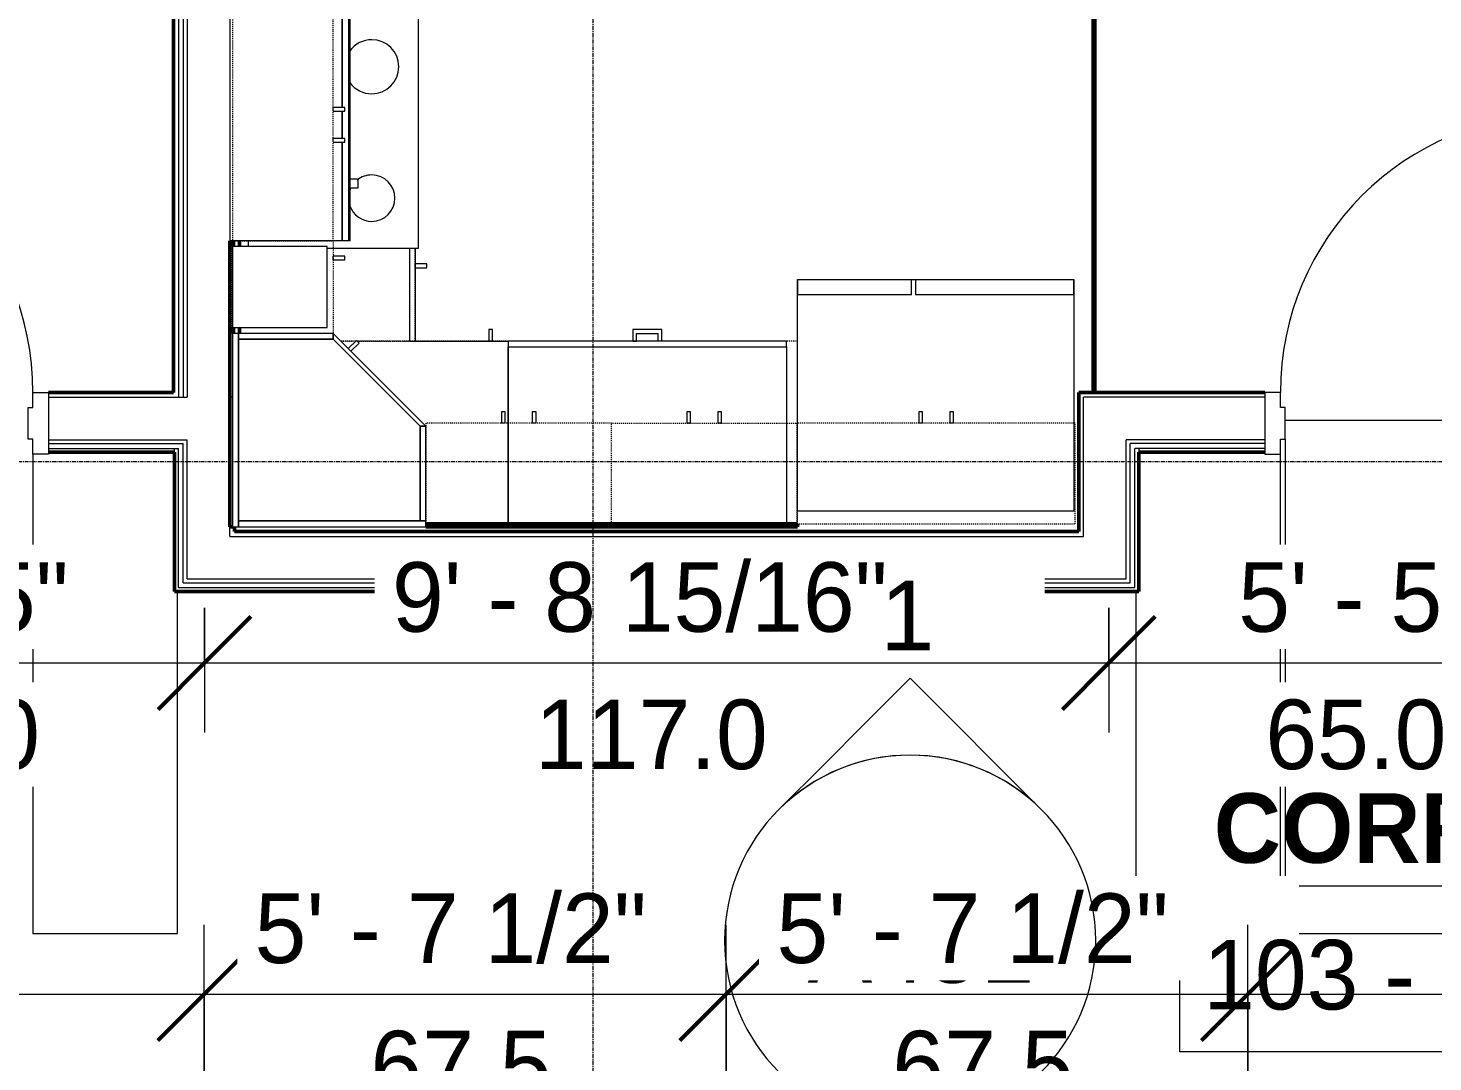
# Model space of a CAD drawing. Header units: inches. Extents: x -4266 to -1814, y 9706 to 12441.
# Drawn here: x -3227.4 to -3045.7, y 10389.6 to 10523.3 of the extents above; entities that cross this region are included whole.
import ezdxf

# ---------------------------------------------------------------- set-up
doc = ezdxf.new("R2010")
doc.units = ezdxf.units.IN
doc.header["$MEASUREMENT"] = 0
doc.linetypes.add('Dash', pattern=[0.25, 0.125, -0.125])
doc.linetypes.add('Grid Line 1_2_', pattern=[0.875, 0.5, -0.125, 0.125, -0.125])
for name, color, linetype, lineweight in [('A-ANNO-DIMS', 211, 'Continuous', 9), ('A-ANNO-DIMS-96', 211, 'Continuous', 9), ('A-AREA-1', 90, 'Continuous', 70), ('A-AREA-IDEN', 2, 'Continuous', 9), ('A-DOOR-8', 31, 'Continuous', 9), ('A-DOOR-FRAM', 31, 'Continuous', 20), ('A-FLOR', 192, 'Continuous', 13), ('A-WALL', 113, 'Continuous', 13), ('A-WALL-3', 250, 'Continuous', 50), ('G-ANNO-SYMB-2', 111, 'Continuous', 9), ('I-WALL-3', 2, 'Continuous', 50), ('Q-CASE', 31, 'Continuous', 9), ('Q-CASE-2', 7, 'Continuous', 9), ('Q-CASE-4', 7, 'Dash', 9), ('Q-CASE-HDLN-1', 7, 'Dash', 9), ('Q-SPCQ-2', 7, 'Continuous', 9), ('S-GRID-1', 1, 'Grid Line 1_2_', 9)]:
    doc.layers.add(name, color=color, linetype=linetype, lineweight=lineweight)
doc.styles.add('Arial_1', font='arial.ttf', dxfattribs={"height": 9})
doc.styles.add('Century Gothic', font='ufonts.com_century-gothic.ttf', dxfattribs={"height": 9})
doc.styles.add('Century Gothic_B', font='GOTHICB.TTF', dxfattribs={"height": 9})
doc.dimstyles.new('OD__1_16__Tol__', dxfattribs={"dimscale": 12, "dimtxt": 9.397514, "dimasz": 1, "dimexe": 0.75, "dimexo": 0.5, "dimgap": 0.125, "dimtad": 1, "dimdec": 4, "dimrnd": 0.0625, "dimzin": 3, "dimdsep": 46, "dimlunit": 4, "dimtxsty": 'Century Gothic', "dimblk1": 'OBLIQUE', "dimblk2": 'OBLIQUE', "dimsah": 1, "dimcen": 0.09, "dimdle": 0.75, "dimazin": 0, "dimtfac": 1, "dimtdec": 4, "dimtix": 1, "dimtmove": 0, "dimatfit": 3, "dimfxl": 1, "dimtvp": 1, "dimtfill": 1, "dimfrac": 2, "dimtolj": 1, "dimtzin": 0, "dimarcsym": 2})

# ---------------------------------------------------------------- blocks, each defined once
blk = doc.blocks.new('DIMBLOCK49-FLOOR PLAN - 1ST FLOOR')
at = {"layer": 'A-ANNO-DIMS-96'}
for p, q in [((-3414.42, 10383.29), (-3414.42, 10407.31)), ((-3204.62, 10383.29), (-3204.62, 10407.31)), ((-3414.42, 10398.31), (-3204.62, 10398.31)), ((-3414.42, 10398.31), (-3414.42, 10383.29)), ((-3204.62, 10398.31), (-3204.62, 10383.29))]:
    blk.add_line(p, q, dxfattribs=at)
at = {"layer": 'A-ANNO-DIMS-96', "lineweight": 50}
for p, q in [((-3414.42, 10398.31), (-3408.42, 10404.31)), ((-3204.62, 10398.31), (-3198.62, 10404.31)), ((-3414.42, 10398.31), (-3420.42, 10392.31)), ((-3204.62, 10398.31), (-3210.62, 10392.31))]:
    blk.add_line(p, q, dxfattribs=at)
at = {"layer": 'A-ANNO-DIMS-96', "color": 0, "char_height": 9, "attachment_point": 1, "line_spacing_factor": 0.984502, "style": 'Century Gothic', "bg_fill": 3, "box_fill_scale": 1.25, "bg_fill_color": 256, "bg_fill_true_color": 13158600, "bg_fill_transparency": 0}
for s, insert, width in [('17\' - 5 13/16"', (-3347.26, 10411.35), 90.5741), ('209.8', (-3325.26, 10393.58), 37.7691)]:
    blk.add_mtext(s, dxfattribs=dict(at, insert=insert, width=width))
blk = doc.blocks.new('_Oblique')
at = {"color": 0, "linetype": 'ByBlock', "lineweight": -2}
blk.add_line((-0.5, -0.5), (0.5, 0.5), dxfattribs=at)
blk = doc.blocks.new('DIMBLOCK50-FLOOR PLAN - 1ST FLOOR')
at = {"layer": 'A-ANNO-DIMS-96'}
for p, q in [((-3204.62, 10383.29), (-3204.62, 10407.31)), ((-3137.12, 10365.29), (-3137.12, 10407.31)), ((-3204.62, 10398.31), (-3137.12, 10398.31)), ((-3204.62, 10398.31), (-3204.62, 10383.29)), ((-3137.12, 10398.31), (-3137.12, 10365.29))]:
    blk.add_line(p, q, dxfattribs=at)
at = {"layer": 'A-ANNO-DIMS-96', "lineweight": 50}
for p, q in [((-3204.62, 10398.31), (-3198.62, 10404.31)), ((-3137.12, 10398.31), (-3131.12, 10404.31)), ((-3204.62, 10398.31), (-3210.62, 10392.31)), ((-3137.12, 10398.31), (-3143.12, 10392.31))]:
    blk.add_line(p, q, dxfattribs=at)
at = {"layer": 'A-ANNO-DIMS-96', "color": 0, "insert": (-3183.11, 10393.58), "char_height": 9, "width": 29.356, "attachment_point": 1, "line_spacing_factor": 0.984502, "style": 'Century Gothic', "bg_fill": 3, "box_fill_scale": 1.25, "bg_fill_color": 256, "bg_fill_true_color": 13158600, "bg_fill_transparency": 0}
blk.add_mtext('67.5', dxfattribs=at)
at = {"layer": 'A-ANNO-DIMS-96', "color": 0, "insert": (-3198.1, 10411.35), "char_height": 9, "width": 65.3351, "attachment_point": 1, "line_spacing_factor": 0.984502, "style": 'Century Gothic', "bg_fill": 3, "box_fill_scale": 1.25, "bg_fill_color": 256, "bg_fill_true_color": 13158600, "bg_fill_transparency": 0}
blk.add_mtext('5\' - 7 1/2"', dxfattribs=at)
blk = doc.blocks.new('DIMBLOCK51-FLOOR PLAN - 1ST FLOOR')
at = {"layer": 'A-ANNO-DIMS-96'}
for p, q in [((-3137.12, 10365.29), (-3137.12, 10407.31)), ((-3069.62, 10383.29), (-3069.62, 10407.31)), ((-3137.12, 10398.31), (-3069.62, 10398.31)), ((-3137.12, 10398.31), (-3137.12, 10365.29)), ((-3069.62, 10398.31), (-3069.62, 10383.29))]:
    blk.add_line(p, q, dxfattribs=at)
at = {"layer": 'A-ANNO-DIMS-96', "lineweight": 50}
for p, q in [((-3137.12, 10398.31), (-3131.12, 10404.31)), ((-3069.62, 10398.31), (-3063.62, 10404.31)), ((-3137.12, 10398.31), (-3143.12, 10392.31)), ((-3069.62, 10398.31), (-3075.62, 10392.31))]:
    blk.add_line(p, q, dxfattribs=at)
at = {"layer": 'A-ANNO-DIMS-96', "color": 0, "insert": (-3115.61, 10393.58), "char_height": 9, "width": 29.356, "attachment_point": 1, "line_spacing_factor": 0.984502, "style": 'Century Gothic', "bg_fill": 3, "box_fill_scale": 1.25, "bg_fill_color": 256, "bg_fill_true_color": 13158600, "bg_fill_transparency": 0}
blk.add_mtext('67.5', dxfattribs=at)
at = {"layer": 'A-ANNO-DIMS-96', "color": 0, "insert": (-3130.6, 10411.35), "char_height": 9, "width": 65.3351, "attachment_point": 1, "line_spacing_factor": 0.984502, "style": 'Century Gothic', "bg_fill": 3, "box_fill_scale": 1.25, "bg_fill_color": 256, "bg_fill_true_color": 13158600, "bg_fill_transparency": 0}
blk.add_mtext('5\' - 7 1/2"', dxfattribs=at)
blk = doc.blocks.new('DIMBLOCK52-FLOOR PLAN - 1ST FLOOR')
at = {"layer": 'A-ANNO-DIMS-96'}
for p, q in [((-3069.62, 10383.29), (-3069.62, 10407.31)), ((-2935.52, 10383.29), (-2935.52, 10407.31)), ((-3069.62, 10398.31), (-2935.52, 10398.31)), ((-3069.62, 10398.31), (-3069.62, 10383.29)), ((-2935.52, 10398.31), (-2935.52, 10383.29))]:
    blk.add_line(p, q, dxfattribs=at)
at = {"layer": 'A-ANNO-DIMS-96', "lineweight": 50}
for p, q in [((-3069.62, 10398.31), (-3063.62, 10404.31)), ((-2935.52, 10398.31), (-2929.52, 10404.31)), ((-3069.62, 10398.31), (-3075.62, 10392.31)), ((-2935.52, 10398.31), (-2941.52, 10392.31))]:
    blk.add_line(p, q, dxfattribs=at)
at = {"layer": 'A-ANNO-DIMS-96', "color": 0, "char_height": 9, "attachment_point": 1, "line_spacing_factor": 0.984502, "style": 'Century Gothic', "bg_fill": 3, "box_fill_scale": 1.25, "bg_fill_color": 256, "bg_fill_true_color": 13158600, "bg_fill_transparency": 0}
for s, insert, width in [('11\' - 2 1/8"', (-3033.3, 10411.35), 73.7481), ('134.1', (-3018.31, 10393.58), 37.7691)]:
    blk.add_mtext(s, dxfattribs=dict(at, insert=insert, width=width))
blk = doc.blocks.new('DIMBLOCK60-FLOOR PLAN - 1ST FLOOR')
at = {"layer": 'A-ANNO-DIMS-96'}
for p, q in [((-3269.55, 10448.29), (-3269.55, 10432.16)), ((-3269.55, 10441.16), (-3269.55, 10448.29)), ((-3204.57, 10448.29), (-3204.57, 10432.16)), ((-3204.57, 10441.16), (-3204.57, 10448.29)), ((-3269.55, 10441.16), (-3204.57, 10441.16))]:
    blk.add_line(p, q, dxfattribs=at)
at = {"layer": 'A-ANNO-DIMS-96', "lineweight": 50}
for p, q in [((-3269.55, 10441.16), (-3263.55, 10447.16)), ((-3204.57, 10441.16), (-3198.57, 10447.16)), ((-3269.55, 10441.16), (-3275.55, 10435.16)), ((-3204.57, 10441.16), (-3210.57, 10435.16))]:
    blk.add_line(p, q, dxfattribs=at)
at = {"layer": 'A-ANNO-DIMS-96', "color": 0, "char_height": 9, "attachment_point": 1, "line_spacing_factor": 0.984502, "style": 'Century Gothic', "bg_fill": 3, "box_fill_scale": 1.25, "bg_fill_color": 256, "bg_fill_true_color": 13158600, "bg_fill_transparency": 0}
for s, insert, width in [('5\' - 5"', (-3252.8, 10454.2), 37.7691), ('65.0', (-3249.29, 10436.43), 29.356)]:
    blk.add_mtext(s, dxfattribs=dict(at, insert=insert, width=width))
blk = doc.blocks.new('DIMBLOCK61-FLOOR PLAN - 1ST FLOOR')
at = {"layer": 'A-ANNO-DIMS-96'}
for p, q in [((-3204.57, 10448.29), (-3204.57, 10432.16)), ((-3204.57, 10441.16), (-3204.57, 10448.29)), ((-3087.62, 10448.29), (-3087.62, 10432.16)), ((-3087.62, 10441.16), (-3087.62, 10448.29)), ((-3204.57, 10441.16), (-3087.62, 10441.16))]:
    blk.add_line(p, q, dxfattribs=at)
at = {"layer": 'A-ANNO-DIMS-96', "lineweight": 50}
for p, q in [((-3204.57, 10441.16), (-3198.57, 10447.16)), ((-3087.62, 10441.16), (-3081.62, 10447.16)), ((-3204.57, 10441.16), (-3210.57, 10435.16)), ((-3087.62, 10441.16), (-3093.62, 10435.16))]:
    blk.add_line(p, q, dxfattribs=at)
at = {"layer": 'A-ANNO-DIMS-96', "color": 0, "char_height": 9, "attachment_point": 1, "line_spacing_factor": 0.984502, "style": 'Century Gothic', "bg_fill": 3, "box_fill_scale": 1.25, "bg_fill_color": 256, "bg_fill_true_color": 13158600, "bg_fill_transparency": 0}
for s, insert, width in [('9\' - 8 15/16"', (-3180.33, 10454.2), 82.1611), ('117.0', (-3161.84, 10436.43), 37.7691)]:
    blk.add_mtext(s, dxfattribs=dict(at, insert=insert, width=width))
blk = doc.blocks.new('DIMBLOCK62-FLOOR PLAN - 1ST FLOOR')
at = {"layer": 'A-ANNO-DIMS-96'}
for p, q in [((-3087.62, 10448.29), (-3087.62, 10432.16)), ((-3087.62, 10441.16), (-3087.62, 10448.29)), ((-3022.65, 10448.29), (-3022.65, 10432.16)), ((-3022.65, 10441.16), (-3022.65, 10448.29)), ((-3087.62, 10441.16), (-3022.65, 10441.16))]:
    blk.add_line(p, q, dxfattribs=at)
at = {"layer": 'A-ANNO-DIMS-96', "lineweight": 50}
for p, q in [((-3087.62, 10441.16), (-3081.62, 10447.16)), ((-3022.65, 10441.16), (-3016.65, 10447.16)), ((-3087.62, 10441.16), (-3093.62, 10435.16)), ((-3022.65, 10441.16), (-3028.65, 10435.16))]:
    blk.add_line(p, q, dxfattribs=at)
at = {"layer": 'A-ANNO-DIMS-96', "color": 0, "char_height": 9, "attachment_point": 1, "line_spacing_factor": 0.984502, "style": 'Century Gothic', "bg_fill": 3, "box_fill_scale": 1.25, "bg_fill_color": 256, "bg_fill_true_color": 13158600, "bg_fill_transparency": 0}
for s, insert, width in [('5\' - 5"', (-3070.87, 10454.2), 37.7691), ('65.0', (-3067.37, 10436.43), 29.356)]:
    blk.add_mtext(s, dxfattribs=dict(at, insert=insert, width=width))

msp = doc.modelspace()

# ---------------------------------------------------------------- linework, layer by layer
at = {"layer": 'A-AREA-1'}
msp.add_line((-3089.55239, 10562.9144), (-3089.55239, 10476.1644), dxfattribs=at)
at = {"layer": 'A-AREA-IDEN', "flags": 128}
msp.add_lwpolyline([(-3078.41985, 10412.34087), (-3002.91434, 10412.34087), (-3002.91434, 10390.8448), (-3078.41985, 10390.8448)], close=True, dxfattribs=at)
at = {"layer": 'A-DOOR-8'}
for centre, start, end in [((-3262.77374, 10476.1644), 0, 90), ((-3029.42374, 10476.1644), 90, 180)]:
    msp.add_arc(centre, 36, start, end, dxfattribs=at)
at = {"layer": 'A-DOOR-FRAM'}
for p, q in [((-3226.77374, 10474.2269), (-3226.77374, 10476.1644)), ((-3226.77374, 10476.1644), (-3224.77374, 10476.1644)), ((-3224.77374, 10476.1644), (-3224.77374, 10468.1644)), ((-3065.42374, 10476.1644), (-3067.42374, 10476.1644)), ((-3067.42374, 10476.1644), (-3067.42374, 10468.1644)), ((-3065.42374, 10474.2269), (-3065.42374, 10476.1644)), ((-3227.39874, 10474.2269), (-3226.77374, 10474.2269)), ((-3227.39874, 10470.1019), (-3227.39874, 10474.2269)), ((-3064.79874, 10474.2269), (-3065.42374, 10474.2269)), ((-3064.79874, 10470.1019), (-3064.79874, 10474.2269)), ((-3226.77374, 10470.1019), (-3227.39874, 10470.1019)), ((-3226.77374, 10468.1644), (-3226.77374, 10470.1019)), ((-3065.42374, 10468.1644), (-3065.42374, 10470.1019)), ((-3065.42374, 10470.1019), (-3064.79874, 10470.1019)), ((-3224.77374, 10468.1644), (-3226.77374, 10468.1644)), ((-3067.42374, 10468.1644), (-3065.42374, 10468.1644))]:
    msp.add_line(p, q, dxfattribs=at)
at = {"layer": 'A-FLOR'}
for p, q in [((-3030.04874, 10472.5394), (-3064.79874, 10472.5394)), ((-3064.79874, 10470.1019), (-3064.79874, 10406.1894)), ((-3226.77374, 10468.1644), (-3226.77374, 10406.1894)), ((-3065.42374, 10406.1894), (-3065.42374, 10468.1644)), ((-3208.07374, 10406.1894), (-3208.07374, 10450.4144)), ((-3084.12374, 10450.4144), (-3084.12374, 10406.1894)), ((-3226.77374, 10406.1894), (-3208.07374, 10406.1894)), ((-3084.12374, 10406.1894), (-3065.42374, 10406.1894)), ((-3064.79874, 10406.1894), (-3026.14874, 10406.1894))]:
    msp.add_line(p, q, dxfattribs=at)
at = {"layer": 'A-WALL'}
for p, q in [((-3207.32374, 10813.4894), (-3207.32374, 10475.5394)), ((-3206.82374, 10813.4894), (-3206.82374, 10475.5394)), ((-3207.94874, 10719.09966), (-3207.94874, 10475.5394)), ((-3201.32374, 10495.7894), (-3201.32374, 10475.5394)), ((-3200.69874, 10495.7894), (-3200.69874, 10495.0394)), ((-3200.69874, 10484.5394), (-3200.69874, 10483.7894)), ((-3224.77374, 10475.5394), (-3206.82374, 10475.5394)), ((-3200.94874, 10475.5394), (-3201.32374, 10475.5394)), ((-3201.32374, 10457.5394), (-3201.32374, 10475.5394)), ((-3067.42374, 10475.5394), (-3090.87374, 10475.5394)), ((-3090.87374, 10457.5394), (-3090.87374, 10475.5394)), ((-3224.77374, 10470.0394), (-3206.82374, 10470.0394)), ((-3206.82374, 10452.0394), (-3206.82374, 10470.0394)), ((-3067.42374, 10470.0394), (-3085.37374, 10470.0394)), ((-3085.37374, 10452.0394), (-3085.37374, 10470.0394)), ((-3224.77374, 10469.5394), (-3207.32374, 10469.5394)), ((-3224.77374, 10468.9144), (-3207.94874, 10468.9144)), ((-3208.44874, 10468.4144), (-3208.44874, 10468.9144)), ((-3207.94874, 10450.9144), (-3207.94874, 10468.9144)), ((-3207.32374, 10451.5394), (-3207.32374, 10469.5394)), ((-3067.42374, 10469.5394), (-3084.87374, 10469.5394)), ((-3084.87374, 10451.5394), (-3084.87374, 10469.5394)), ((-3067.42374, 10468.9144), (-3084.24874, 10468.9144)), ((-3084.24874, 10450.9144), (-3084.24874, 10468.9144)), ((-3083.74874, 10468.9144), (-3083.74874, 10468.4144)), ((-3201.32374, 10457.5394), (-3090.87374, 10457.5394)), ((-3207.32374, 10451.5394), (-3084.87374, 10451.5394)), ((-3206.82374, 10452.0394), (-3085.37374, 10452.0394)), ((-3207.94874, 10450.9144), (-3084.24874, 10450.9144))]:
    msp.add_line(p, q, dxfattribs=at)
at = {"layer": 'A-WALL-3'}
for p, q in [((-3201.32374, 10495.7894), (-3201.32374, 10458.7894)), ((-3200.94874, 10495.0394), (-3200.94874, 10495.7894)), ((-3200.94874, 10483.7894), (-3200.94874, 10484.5394)), ((-3201.32374, 10458.7894), (-3200.94874, 10458.7894)), ((-3127.87374, 10459.1644), (-3175.94874, 10459.1644)), ((-3175.94874, 10458.7894), (-3127.87374, 10458.7894)), ((-3127.87374, 10458.7894), (-3127.87374, 10459.1644))]:
    msp.add_line(p, q, dxfattribs=at)
at = {"layer": 'I-WALL-3'}
for p, q in [((-3208.57374, 10719.09966), (-3208.57374, 10476.1644)), ((-3200.07374, 10495.0394), (-3200.07374, 10495.7894)), ((-3200.07374, 10483.7894), (-3200.07374, 10484.5394)), ((-3208.57374, 10476.1644), (-3224.77374, 10476.1644)), ((-3067.42374, 10476.1644), (-3091.49874, 10476.1644)), ((-3091.49874, 10476.1644), (-3091.49874, 10458.1644)), ((-3224.77374, 10468.4144), (-3208.44874, 10468.4144)), ((-3208.44874, 10468.4144), (-3208.44874, 10450.4144)), ((-3083.74874, 10468.4144), (-3067.42374, 10468.4144)), ((-3083.74874, 10450.4144), (-3083.74874, 10468.4144)), ((-3200.69874, 10458.1644), (-3200.69874, 10458.7894)), ((-3091.49874, 10458.1644), (-3200.69874, 10458.1644)), ((-3208.44874, 10450.4144), (-3083.74874, 10450.4144))]:
    msp.add_line(p, q, dxfattribs=at)
at = {"layer": 'Q-CASE'}
for p, q in [((-3175.94874, 10471.7894), (-3187.94874, 10483.7894)), ((-3187.94874, 10483.7894), (-3187.94874, 10483.0394)), ((-3187.94874, 10483.0394), (-3176.69874, 10471.7894)), ((-3176.69874, 10471.7894), (-3175.94874, 10471.7894))]:
    msp.add_line(p, q, dxfattribs=at)
at = {"layer": 'Q-CASE-2'}
for p, q in [((-3201.32374, 10525.67129), (-3201.32374, 10495.7894)), ((-3186.83555, 10525.67129), (-3186.83555, 10513.02784)), ((-3186.71744, 10513.02784), (-3186.71744, 10525.67129)), ((-3185.93004, 10495.7894), (-3185.93004, 10525.67129)), ((-3185.7244, 10495.7894), (-3185.7244, 10525.67129)), ((-3187.94874, 10512.5394), (-3187.94874, 10513.02784)), ((-3186.44948, 10513.02784), (-3187.94874, 10513.02784)), ((-3187.94874, 10512.5394), (-3186.44948, 10512.5394)), ((-3186.83555, 10512.5394), (-3186.83555, 10509.02784)), ((-3186.71744, 10509.02784), (-3186.71744, 10512.5394)), ((-3186.44948, 10512.5394), (-3186.44948, 10513.02784)), ((-3187.94874, 10508.5394), (-3187.94874, 10509.02784)), ((-3186.44948, 10509.02784), (-3187.94874, 10509.02784)), ((-3187.94874, 10508.5394), (-3186.44948, 10508.5394)), ((-3186.83555, 10508.5394), (-3186.83555, 10495.7894)), ((-3186.71744, 10495.7894), (-3186.71744, 10508.5394)), ((-3186.44948, 10508.5394), (-3186.44948, 10509.02784)), ((-3185.68896, 10503.78152), (-3184.77376, 10503.78152)), ((-3184.77376, 10502.58941), (-3185.68896, 10502.58941)), ((-3184.72459, 10502.58941), (-3184.72459, 10503.78152)), ((-3186.83555, 10495.7894), (-3201.32374, 10495.7894)), ((-3185.93004, 10495.7894), (-3186.71744, 10495.7894)), ((-3185.7244, 10495.7894), (-3185.93004, 10495.7894)), ((-3188.69874, 10495.0394), (-3200.94874, 10495.0394)), ((-3200.94874, 10495.0394), (-3200.94874, 10484.5394)), ((-3188.69874, 10484.5394), (-3188.69874, 10495.0394)), ((-3187.94874, 10493.30095), (-3187.94874, 10493.7894)), ((-3186.44948, 10493.7894), (-3187.94874, 10493.7894)), ((-3187.94874, 10493.30095), (-3186.44948, 10493.30095)), ((-3186.44948, 10493.30095), (-3186.44948, 10493.7894)), ((-3178.07374, 10494.7894), (-3178.07374, 10482.7894)), ((-3177.32374, 10494.7894), (-3177.32374, 10482.7894)), ((-3177.32374, 10492.2894), (-3177.32374, 10492.77784)), ((-3175.82448, 10492.77784), (-3177.32374, 10492.77784)), ((-3177.32374, 10492.2894), (-3175.82448, 10492.2894)), ((-3175.82448, 10492.2894), (-3175.82448, 10492.77784)), ((-3200.94874, 10484.5394), (-3188.69874, 10484.5394)), ((-3167.32374, 10484.28459), (-3167.81218, 10484.28459)), ((-3167.81218, 10484.28459), (-3167.81218, 10482.78534)), ((-3167.32374, 10482.78534), (-3167.32374, 10484.28459)), ((-3145.44874, 10484.2894), (-3149.19874, 10484.2894)), ((-3149.19874, 10484.2894), (-3149.19874, 10482.7894)), ((-3145.44874, 10482.7894), (-3145.44874, 10484.2894)), ((-3200.19874, 10483.7894), (-3200.94874, 10483.7894)), ((-3200.94874, 10483.7894), (-3200.94874, 10458.7894)), ((-3187.94874, 10483.7894), (-3200.19874, 10483.7894)), ((-3200.19874, 10483.7894), (-3200.19874, 10483.0394)), ((-3200.19874, 10458.7894), (-3200.19874, 10483.7894)), ((-3187.94874, 10483.0394), (-3200.19874, 10483.0394)), ((-3200.19874, 10483.0394), (-3200.19874, 10459.5394)), ((-3200.19874, 10483.0394), (-3187.94874, 10483.0394)), ((-3187.94874, 10483.0394), (-3187.94874, 10483.7894)), ((-3176.69874, 10471.7894), (-3187.94874, 10483.0394)), ((-3184.93589, 10482.89682), (-3185.99602, 10481.83668)), ((-3185.65064, 10481.4913), (-3184.59051, 10482.55143)), ((-3184.59051, 10482.55143), (-3184.93589, 10482.89682)), ((-3178.07374, 10482.7894), (-3165.32374, 10482.7894)), ((-3178.07374, 10482.7894), (-3177.32374, 10482.7894)), ((-3177.32374, 10482.7894), (-3165.32374, 10482.7894)), ((-3167.32374, 10482.78534), (-3167.81218, 10482.78534)), ((-3165.32374, 10482.7894), (-3165.32374, 10459.1644)), ((-3165.32374, 10482.7894), (-3165.32374, 10482.0394)), ((-3129.32374, 10482.7894), (-3165.32374, 10482.7894)), ((-3149.19874, 10482.7894), (-3148.69936, 10482.7894)), ((-3148.69936, 10483.79002), (-3145.94811, 10483.79002)), ((-3148.69936, 10482.7894), (-3148.69936, 10483.79002)), ((-3145.94811, 10483.79002), (-3145.94811, 10482.7894)), ((-3145.44874, 10482.7894), (-3145.94811, 10482.7894)), ((-3129.32374, 10482.0394), (-3129.32374, 10482.7894)), ((-3165.32374, 10459.1644), (-3165.32374, 10482.0394)), ((-3165.32374, 10482.0394), (-3129.32374, 10482.0394)), ((-3129.32374, 10482.0394), (-3129.32374, 10459.1644)), ((-3165.69874, 10473.66365), (-3166.18718, 10473.66365)), ((-3166.18718, 10473.66365), (-3166.18718, 10472.1644)), ((-3165.69874, 10472.1644), (-3165.69874, 10473.66365)), ((-3161.69874, 10473.66365), (-3162.18718, 10473.66365)), ((-3162.18718, 10473.66365), (-3162.18718, 10472.1644)), ((-3161.69874, 10472.1644), (-3161.69874, 10473.66365)), ((-3141.71029, 10473.66365), (-3142.19874, 10473.66365)), ((-3142.19874, 10473.66365), (-3142.19874, 10472.1644)), ((-3141.71029, 10472.1644), (-3141.71029, 10473.66365)), ((-3137.71029, 10473.66365), (-3138.19874, 10473.66365)), ((-3138.19874, 10473.66365), (-3138.19874, 10472.1644)), ((-3137.71029, 10472.1644), (-3137.71029, 10473.66365)), ((-3111.69874, 10473.66365), (-3112.18718, 10473.66365)), ((-3112.18718, 10473.66365), (-3112.18718, 10472.1644)), ((-3111.69874, 10472.1644), (-3111.69874, 10473.66365)), ((-3107.69874, 10473.66365), (-3108.18718, 10473.66365)), ((-3108.18718, 10473.66365), (-3108.18718, 10472.1644)), ((-3107.69874, 10472.1644), (-3107.69874, 10473.66365)), ((-3176.69874, 10459.5394), (-3176.69874, 10471.7894)), ((-3175.94874, 10471.7894), (-3176.69874, 10471.7894)), ((-3176.69874, 10471.7894), (-3176.69874, 10459.5394)), ((-3175.94874, 10459.5394), (-3175.94874, 10471.7894)), ((-3165.69874, 10472.1644), (-3166.18718, 10472.1644)), ((-3161.69874, 10472.1644), (-3162.18718, 10472.1644)), ((-3141.71029, 10472.1644), (-3142.19874, 10472.1644)), ((-3137.71029, 10472.1644), (-3138.19874, 10472.1644)), ((-3111.69874, 10472.1644), (-3112.18718, 10472.1644)), ((-3107.69874, 10472.1644), (-3108.18718, 10472.1644)), ((-3200.94874, 10458.7894), (-3200.19874, 10458.7894)), ((-3200.19874, 10459.5394), (-3176.69874, 10459.5394)), ((-3175.94874, 10459.5394), (-3200.19874, 10459.5394)), ((-3200.19874, 10459.5394), (-3200.19874, 10458.7894)), ((-3200.19874, 10458.7894), (-3175.94874, 10458.7894)), ((-3176.69874, 10459.5394), (-3175.94874, 10459.5394)), ((-3175.94874, 10458.7894), (-3175.94874, 10459.5394))]:
    msp.add_line(p, q, dxfattribs=at)
at = {"layer": 'Q-CASE-4'}
for p, q in [((-3200.94874, 10525.7894), (-3200.94874, 10495.7894)), ((-3187.94874, 10495.7894), (-3187.94874, 10525.7894)), ((-3200.94874, 10495.7894), (-3187.94874, 10495.7894)), ((-3200.94874, 10483.7894), (-3200.94874, 10495.7894)), ((-3200.94874, 10495.7894), (-3187.94874, 10495.7894)), ((-3187.94874, 10495.7894), (-3187.94874, 10483.7894)), ((-3187.94874, 10483.7894), (-3200.94874, 10483.7894)), ((-3175.94874, 10472.1644), (-3175.94874, 10459.1644)), ((-3151.94874, 10472.1644), (-3175.94874, 10472.1644)), ((-3151.94874, 10459.1644), (-3151.94874, 10472.1644)), ((-3151.94874, 10459.1644), (-3151.94874, 10472.1644)), ((-3151.94874, 10472.1644), (-3127.94874, 10472.1644)), ((-3127.94874, 10472.1644), (-3127.94874, 10459.1644)), ((-3091.94874, 10472.1644), (-3127.94874, 10472.1644)), ((-3127.94874, 10472.1644), (-3127.94874, 10459.1644)), ((-3091.94874, 10459.1644), (-3091.94874, 10472.1644)), ((-3175.94874, 10459.1644), (-3151.94874, 10459.1644)), ((-3127.94874, 10459.1644), (-3151.94874, 10459.1644)), ((-3127.94874, 10459.1644), (-3091.94874, 10459.1644))]:
    msp.add_line(p, q, dxfattribs=at)
at = {"layer": 'Q-CASE-HDLN-1'}
for p, q in [((-3177.32374, 10482.7894), (-3177.32374, 10494.7894)), ((-3186.94874, 10482.7894), (-3185.04331, 10482.7894)), ((-3185.04331, 10482.7894), (-3186.94874, 10482.7894)), ((-3184.82847, 10482.7894), (-3177.32374, 10482.7894)), ((-3127.87374, 10482.7894), (-3184.82847, 10482.7894)), ((-3127.87374, 10459.1644), (-3127.87374, 10460.7894))]:
    msp.add_line(p, q, dxfattribs=at)
at = {"layer": 'Q-SPCQ-2'}
for p, q in [((-3176.94874, 10524.7894), (-3176.94874, 10494.7894)), ((-3198.94874, 10495.7894), (-3198.94874, 10495.0394)), ((-3176.94874, 10494.7894), (-3188.69874, 10494.7894)), ((-3127.87374, 10490.7894), (-3092.12374, 10490.7894)), ((-3127.87374, 10460.7894), (-3127.87374, 10490.7894)), ((-3127.87374, 10490.7894), (-3113.12374, 10490.7894)), ((-3127.87374, 10490.7894), (-3127.87374, 10488.7894)), ((-3113.12374, 10488.7894), (-3113.12374, 10490.7894)), ((-3112.62374, 10490.7894), (-3092.12374, 10490.7894)), ((-3112.62374, 10490.7894), (-3112.62374, 10488.7894)), ((-3092.12374, 10490.7894), (-3092.12374, 10460.7894)), ((-3092.12374, 10488.7894), (-3092.12374, 10490.7894)), ((-3113.12374, 10488.7894), (-3127.87374, 10488.7894)), ((-3092.12374, 10488.7894), (-3112.62374, 10488.7894)), ((-3092.12374, 10460.7894), (-3127.87374, 10460.7894))]:
    msp.add_line(p, q, dxfattribs=at)
for centre, radius, start, end in [((-3182.94874, 10518.2894), 3.5, 90, 143.9936039), ((-3182.94874, 10518.2894), 3.5, 270, 90), ((-3182.94874, 10518.2894), 3.5, 215.9509728, 270), ((-3182.94874, 10501.2894), 3, 90, 128.6070922), ((-3182.94874, 10501.2894), 3, 270, 90), ((-3182.94874, 10501.2894), 3, 153.6231258, 160.5233267), ((-3182.94874, 10501.2894), 3, 199.4766733, 270)]:
    msp.add_arc(centre, radius, start, end, dxfattribs=at)
at = {"layer": 'S-GRID-1'}
msp.add_line((-1814.20638, 10467.1894), (-4168.71446, 10467.1894), dxfattribs=at)

# ---------------------------------------------------------------- texts
at = {"layer": 'A-AREA-IDEN', "char_height": 9, "attachment_point": 1}
for s, insert, width, style in [('CORRIDOR', (-3074.04032, 10424.30902), 80.598, 'Century Gothic_B'), ('103 - 961 SF', (-3075.41985, 10405.34087), 83.931, 'Century Gothic')]:
    msp.add_mtext(s, dxfattribs=dict(at, insert=insert, width=width, style=style))
at = {"layer": 'G-ANNO-SYMB-2', "char_height": 9, "attachment_point": 1, "style": 'Arial_1'}
for s, insert, width in [('1', (-3117.17499, 10451.79663), 8.484), ('A451', (-3126.5895, 10408.79486), 35.754)]:
    msp.add_mtext(s, dxfattribs=dict(at, insert=insert, width=width))

# ---------------------------------------------------------------- next in the draw order: dimensions: what is measured, and where the dimension line sits
at = {"layer": 'A-ANNO-DIMS'}
for base, p1, p2, override, picture, middle in [((-3204.57374, 10441.15962), (-3269.54874, 10454.2894), (-3204.57374, 10454.2894), {"dimpost": '<>\\X', "dimfxl": 64.975}, 'DIMBLOCK60-FLOOR PLAN - 1ST FLOOR', (-3237.06124, 10441.15962)), ((-3204.62374, 10398.31024), (-3414.42374, 10377.2894), (-3204.62374, 10377.2894), {"dimpost": '<>\\X', "dimfxl": 209.8}, 'DIMBLOCK49-FLOOR PLAN - 1ST FLOOR', (-3309.52374, 10398.31024))]:
    dim = msp.add_linear_dim(base=base, p1=p1, p2=p2, dimstyle='OD__1_16__Tol__', override=override, dxfattribs=at)
    dim.commit()
    dim.dimension.update_dxf_attribs({"geometry": picture, "text_midpoint": middle})

# ---------------------------------------------------------------- next in the draw order: dimensions: what is measured, and where the dimension line sits
for base, p1, p2, override, picture, middle in [((-3087.62374, 10441.15962), (-3204.57374, 10454.2894), (-3087.62374, 10454.2894), {"dimpost": '<>\\X', "dimfxl": 116.95}, 'DIMBLOCK61-FLOOR PLAN - 1ST FLOOR', (-3146.09874, 10441.15962)), ((-3137.12374, 10398.31024), (-3204.62374, 10377.2894), (-3137.12374, 10359.2894), {"dimpost": '<>\\X', "dimfxl": 69.858786}, 'DIMBLOCK50-FLOOR PLAN - 1ST FLOOR', (-3170.87374, 10398.31024))]:
    dim = msp.add_linear_dim(base=base, p1=p1, p2=p2, dimstyle='OD__1_16__Tol__', override=override, dxfattribs=at)
    dim.commit()
    dim.dimension.update_dxf_attribs({"geometry": picture, "text_midpoint": middle})

# ---------------------------------------------------------------- next in the draw order: linework, layer by layer
at = {"layer": 'G-ANNO-SYMB-2'}
for p, q in [((-3113.31463, 10439.18304), (-3130.28519, 10422.21248)), ((-3096.34407, 10422.21248), (-3113.31463, 10439.18304))]:
    msp.add_line(p, q, dxfattribs=at)
msp.add_arc((-3113.31463, 10405.24191), 24, 45, 135, dxfattribs=at)
at = {"layer": 'S-GRID-1'}
msp.add_line((-3154.32374, 9836.17969), (-3154.32374, 12376.79045), dxfattribs=at)

# ---------------------------------------------------------------- next in the draw order: dimensions: what is measured, and where the dimension line sits
at = {"layer": 'A-ANNO-DIMS'}
for base, p1, p2, override, picture, middle in [((-3022.64874, 10441.15962), (-3087.62374, 10454.2894), (-3022.64874, 10454.2894), {"dimpost": '<>\\X', "dimfxl": 64.975}, 'DIMBLOCK62-FLOOR PLAN - 1ST FLOOR', (-3055.13624, 10441.15962)), ((-3069.62374, 10398.31024), (-3137.12374, 10359.2894), (-3069.62374, 10377.2894), {"dimpost": '<>\\X', "dimfxl": 69.858786}, 'DIMBLOCK51-FLOOR PLAN - 1ST FLOOR', (-3103.37374, 10398.31024))]:
    dim = msp.add_linear_dim(base=base, p1=p1, p2=p2, dimstyle='OD__1_16__Tol__', override=override, dxfattribs=at)
    dim.commit()
    dim.dimension.update_dxf_attribs({"geometry": picture, "text_midpoint": middle})

# ---------------------------------------------------------------- next in the draw order: linework, layer by layer
at = {"layer": 'G-ANNO-SYMB-2'}
for start, end in [(0, 180), (180, 0)]:
    msp.add_arc((-3113.31463, 10405.24191), 24, start, end, dxfattribs=at)

# ---------------------------------------------------------------- next in the draw order: dimensions: what is measured, and where the dimension line sits
at = {"layer": 'A-ANNO-DIMS'}
dim = msp.add_linear_dim(base=(-2935.52374, 10398.31024), p1=(-3069.62374, 10377.2894), p2=(-2935.52374, 10377.2894), dimstyle='OD__1_16__Tol__', override={"dimpost": '<>\\X', "dimfxl": 134.1}, dxfattribs=at)
dim.commit()
dim.dimension.update_dxf_attribs({"geometry": 'DIMBLOCK52-FLOOR PLAN - 1ST FLOOR', "text_midpoint": (-3002.57374, 10398.31024)})

doc.saveas('drawing.dxf')
